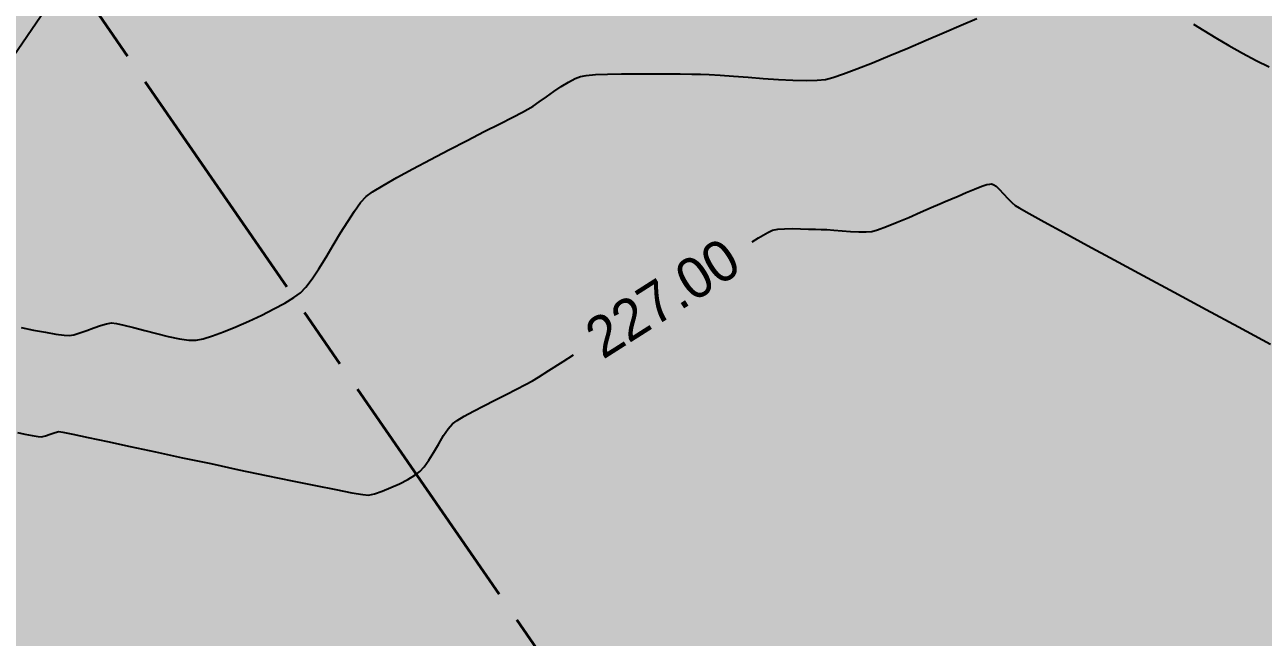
# Model space of a CAD drawing. Header units: metres. Extents: x 708941 to 724052, y 5405153 to 5413472.
# Drawn here: x 709026.2 to 709147.3, y 5411888.9 to 5411948.8 of the extents above; entities that cross this region are included whole.
import ezdxf

# ---------------------------------------------------------------- set-up
doc = ezdxf.new("R2010")
doc.units = ezdxf.units.M
doc.header["$LTSCALE"] = 12.7
doc.header["$MEASUREMENT"] = 0
doc.linetypes.add('ACAD_ISO08W100', pattern=[36, 24, -3, 6, -3])
for name, color, linetype in [('CONT-MNR1', 251, 'Continuous'), ('contornos2', 7, 'Continuous'), ('rio', 251, 'Continuous')]:
    doc.layers.add(name, color=color, linetype=linetype)
doc.layers.add('corte', color=214, linetype='ACAD_ISO08W100', lineweight=40)

msp = doc.modelspace()

# ---------------------------------------------------------------- hatches: boundary and pattern name
at = {"layer": 'rio'}
h = msp.add_hatch(dxfattribs=at)
h.set_pattern_fill('MUDST', color=256, scale=15, style=0)
h.paths.add_polyline_path([(709010.72, 5411936.38), (709004.98, 5411946.45), (709001.25, 5411958.08), (708996.13, 5411975.99), (709012.7, 5411962.98), (709030.78, 5411956.49), (709044.53, 5411951.18), (709074.83, 5411950.28), (709089.61, 5411951.82), (709102.43, 5411952.02), (709123.56, 5411954.63), (709134.73, 5411956.95), (709145.4, 5411956.95), (709168.41, 5411955.62), (709183.3, 5411955.53), (709187.67, 5411955.43), (709193.87, 5411958.4), (709194.56, 5411957.99), (709200.68, 5411965.39), (709203.1, 5411977.2), (709205.58, 5411984.02), (709211.33, 5411990.28), (709223.71, 5411994.78), (709231.07, 5411997.27), (709241.21, 5411994.8), (709265.58, 5411997.08), (709286.39, 5412000.38), (709297.9, 5412001.91), (709315.21, 5411997.24), (709326.72, 5411992.03), (709345.09, 5411985.93), (709355.27, 5411979.45), (709376.46, 5411975.37), (709391.72, 5411975.3), (709413.08, 5411978.61), (709438.83, 5411980.92), (709461.63, 5411986.21), (709475.6, 5411989.01), (709492.86, 5411992.74), (709503.45, 5411993.79), (709515.24, 5411993.79), (709532.63, 5411987.71), (709547.37, 5411983.51), (709564.71, 5411977.95), (709575.63, 5411973.62), (709587.68, 5411967.04), (709601.87, 5411958.6), (709607.56, 5411954.31), (709621.49, 5411940.03), (709647.9, 5411909.14), (709660.4, 5411897.76), (709669.81, 5411887.81), (709676.49, 5411876.15), (709682.2, 5411869.04), (709705.75, 5411878.05), (709736, 5411893.04), (709750.64, 5411899.41), (709758.05, 5411906.33), (709764.85, 5411916.27), (709770.13, 5411926.57), (709778.25, 5411949.25), (709785.66, 5411970.64), (709786.5, 5411979.16), (709785.1, 5411992.95), (709785.1, 5412008.74), (709787.55, 5412022.89), (709795.83, 5412039.06), (709803.3, 5412045.65), (709812.9, 5412054.28), (709814.49, 5412059.03), (709815.9, 5412060.78), (709822.13, 5412063.75), (709825.31, 5412072.01), (709847.55, 5412106.6), (709866.9, 5412128.06), (709875.05, 5412136.05), (709882.93, 5412155.32), (709888.97, 5412168.35), (709893.2, 5412182.51), (709907.24, 5412209.92), (709938.47, 5412236.97), (709971.6, 5412250.13), (709991.71, 5412252.94), (710005.1, 5412261.1), (710014.56, 5412263.33), (710040.82, 5412267.64), (710057.91, 5412266.41), (710076.56, 5412261.93), (710102.9, 5412255.3), (710112.79, 5412247.31), (710119.45, 5412240.72), (710131.28, 5412231.78), (710145.37, 5412209.63), (710149.4, 5412194.25), (710150.27, 5412166.43), (710139.83, 5412142.28), (710130.23, 5412129.69), (710126.33, 5412121.71), (710117.73, 5412100.96), (710114.13, 5412096.47), (710111.94, 5412085.44), (710111.94, 5412063.54), (710117.58, 5412054.18), (710137.74, 5412018.92), (710146.76, 5412008.05), (710171.4, 5411997.24), (710179.97, 5411993.95), (710184.25, 5412001.58), (710190.69, 5412018), (710194.77, 5412034.37), (710197.31, 5412050.49), (710197.31, 5412064.26), (710199.32, 5412079.72), (710201.37, 5412092.19), (710205.73, 5412098.48), (710214.95, 5412120.36), (710219.48, 5412128.98), (710230.13, 5412139.36), (710235.6, 5412142.44), (710241.85, 5412140.68), (710250.27, 5412138.84), (710280.27, 5412139.46), (710296.04, 5412143.18), (710311.35, 5412143.18), (710329.27, 5412144.22), (710333.88, 5412147.83), (710359.32, 5412147.31), (710368.97, 5412148.45), (710370.82, 5412151.38), (710390.46, 5412160.63), (710398.15, 5412171.03), (710408.65, 5412192.1), (710415.95, 5412204.58), (710425.69, 5412246.2), (710427.89, 5412275.36), (710429.04, 5412328.01), (710428.04, 5412335.01), (710422.46, 5412340.84), (710414.39, 5412351.33), (710395.98, 5412353.91), (710387.66, 5412360.04), (710378.34, 5412372.12), (710377.12, 5412383.36), (710377.12, 5412396.81), (710371.6, 5412397.8), (710368.77, 5412410.55), (710362.93, 5412436.03), (710362.93, 5412455.01), (710369.68, 5412482.49), (710374.05, 5412500.93), (710382.11, 5412513.13), (710396.48, 5412526.77), (710413.79, 5412540.1), (710438.62, 5412552.3), (710472.36, 5412570.37), (710507.51, 5412590.61), (710519.7, 5412579.46), (710499.92, 5412572.63), (710480.98, 5412561.98), (710445.54, 5412543.55), (710413.79, 5412532.5), (710411.05, 5412528.12), (710405.76, 5412520.43), (710394.25, 5412506.93), (710388.85, 5412494.92), (710386.47, 5412476.01), (710382.71, 5412446.17), (710388.72, 5412397.62), (710394.97, 5412383.05), (710398.02, 5412368.11), (710411.09, 5412363.15), (710426.51, 5412356), (710442.45, 5412348.49), (710447.05, 5412337.14), (710447.05, 5412315.92), (710441.78, 5412260.07), (710441.78, 5412194.92), (710437.48, 5412190.86), (710437.48, 5412179.96), (710422.82, 5412173.29), (710418.74, 5412164.82), (710409.45, 5412149.84), (710394.78, 5412136.49), (710379.86, 5412129.78), (710371.88, 5412127.03), (710311.73, 5412127.03), (710308.89, 5412124), (710254.14, 5412121.42), (710236.99, 5412126.6), (710229.16, 5412118.66), (710218.68, 5412095.96), (710213.59, 5412055.1), (710203.57, 5412019.88), (710201.34, 5412006.55), (710198.59, 5411993.54), (710194.4, 5411986.49), (710188.54, 5411983.77), (710175.67, 5411983.77), (710136.96, 5411996.55), (710120.35, 5412009.39), (710098.73, 5412043.32), (710098.73, 5412061.02), (710096.67, 5412091.87), (710100.83, 5412110.83), (710110.63, 5412117.13), (710123.77, 5412149.24), (710130.92, 5412166.36), (710128.79, 5412197.14), (710123.8, 5412211.38), (710113.15, 5412223.6), (710085.02, 5412238.46), (710058.13, 5412249.84), (710029.73, 5412249.84), (710015.06, 5412246.32), (710001.6, 5412242.56), (709992.04, 5412242.56), (709972.27, 5412238.6), (709963.64, 5412235.76), (709954.26, 5412232.26), (709954.26, 5412228.55), (709945.86, 5412220.35), (709925.83, 5412192.24), (709917.05, 5412177.32), (709899.37, 5412144.55), (709894.3, 5412133.07), (709891.48, 5412127.42), (709886.71, 5412118.47), (709886.71, 5412100.95), (709884.61, 5412095.01), (709863.2, 5412086.46), (709839.07, 5412054.84), (709818.25, 5412032.92), (709804.19, 5412017.18), (709804.19, 5411995.52), (709809.04, 5411990.11), (709796.13, 5411953.84), (709781.68, 5411916.41), (709768.27, 5411889.66), (709746.93, 5411879.08), (709713.1, 5411863.01), (709689.29, 5411855.41), (709697.02, 5411835.95), (709708.2, 5411825.46), (709725.86, 5411817.9), (709778.24, 5411813.93), (709792.75, 5411813.93), (709806.43, 5411818.64), (709820.66, 5411821.87), (709831.69, 5411824.63), (709853.8, 5411835.25), (709879.02, 5411846.88), (709921.68, 5411861.15), (709947.96, 5411871.32), (709969.09, 5411879.92), (709979.29, 5411886.02), (709982.27, 5411909.39), (709987.23, 5411923.13), (709997.03, 5411933.25), (710000.38, 5411927.93), (710000.38, 5411906.72), (709997.04, 5411893.11), (709991.96, 5411879.15), (709967.58, 5411866.46), (709951.2, 5411859.77), (709918.84, 5411852.05), (709894.39, 5411845.25), (709864.94, 5411830.28), (709840.16, 5411819.17), (709812.7, 5411811), (709801.26, 5411807.45), (709779.31, 5411803.47), (709766.14, 5411803.47), (709756.94, 5411797.7), (709737.23, 5411795.78), (709715.18, 5411796.68), (709708.1, 5411801.85), (709698.23, 5411815.71), (709693.86, 5411826.48), (709676.55, 5411857.93), (709667.66, 5411869.47), (709661.18, 5411881.7), (709649.81, 5411896.98), (709627.11, 5411919.87), (709613.01, 5411936.78), (709604.72, 5411946.98), (709591.67, 5411954.52), (709575.87, 5411964.64), (709557.6, 5411970.47), (709551.42, 5411973.23), (709538.02, 5411976.43), (709518.15, 5411979.68), (709504.01, 5411982), (709494.29, 5411985.04), (709479.8, 5411980.64), (709442.42, 5411967.64), (709425.43, 5411960.31), (709402.9, 5411951.24), (709383.6, 5411945.23), (709362.15, 5411938.26), (709331.55, 5411930.11), (709320.42, 5411924.96), (709306.56, 5411912.14), (709285.88, 5411895.62), (709279.31, 5411870.27), (709273.83, 5411857.41), (709264.69, 5411829.66), (709254.13, 5411801.64), (709246.31, 5411791.25), (709237.29, 5411777.87), (709219.52, 5411767.13), (709208.6, 5411765.29), (709203.92, 5411751.48), (709203.91, 5411735.92), (709205.94, 5411719.08), (709203.34, 5411708.78), (709199.33, 5411696.28), (709197.39, 5411684.19), (709189.35, 5411661.06), (709186.31, 5411649.66), (709173.04, 5411639.59), (709167.53, 5411621.08), (709166.78, 5411600.74), (709164.06, 5411585.63), (709162.73, 5411558.53), (709162.73, 5411546.6), (709165.95, 5411526.5), (709173.44, 5411512.03), (709050.6, 5411667.95), (709021.23, 5411751.02), (709026.33, 5411756.01), (709028.1, 5411762.18), (709028.65, 5411783.35), (709023.38, 5411795.31), (709011.24, 5411823.29), (709005.01, 5411832.77), (709001.76, 5411870.86)])

# ---------------------------------------------------------------- linework, layer by layer
at = {"layer": 'CONT-MNR1', "flags": 128}
for points, elevation in [([(709025.86, 5411919.2), (709027.07, 5411918.94), (709028.23, 5411918.72), (709029.25, 5411918.54), (709030.04, 5411918.43), (709030.54, 5411918.4), (709031.01, 5411918.48), (709031.6, 5411918.65), (709032.27, 5411918.89), (709032.95, 5411919.15), (709033.62, 5411919.38), (709034.21, 5411919.56), (709034.69, 5411919.64), (709035.16, 5411919.59), (709035.9, 5411919.42), (709036.85, 5411919.18), (709037.94, 5411918.89), (709039.09, 5411918.59), (709040.24, 5411918.31), (709041.32, 5411918.08), (709042.25, 5411917.95), (709042.97, 5411917.94), (709043.64, 5411918.09), (709044.55, 5411918.37), (709045.64, 5411918.77), (709046.85, 5411919.26), (709048.12, 5411919.81), (709049.38, 5411920.4), (709050.57, 5411921), (709051.65, 5411921.58), (709052.53, 5411922.11), (709053.17, 5411922.57), (709053.7, 5411923.13), (709054.31, 5411923.94), (709054.97, 5411924.94), (709055.67, 5411926.07), (709056.38, 5411927.26), (709057.09, 5411928.45), (709057.79, 5411929.58), (709058.45, 5411930.59), (709059.05, 5411931.42), (709059.58, 5411932.01), (709060.21, 5411932.47), (709061.24, 5411933.1), (709062.58, 5411933.86), (709064.15, 5411934.72), (709065.87, 5411935.64), (709067.67, 5411936.57), (709069.46, 5411937.49), (709071.15, 5411938.36), (709072.68, 5411939.14), (709073.95, 5411939.78), (709074.89, 5411940.27), (709075.41, 5411940.55), (709075.92, 5411940.87), (709076.53, 5411941.29), (709077.22, 5411941.77), (709077.95, 5411942.28), (709078.68, 5411942.77), (709079.38, 5411943.21), (709080.02, 5411943.56), (709080.55, 5411943.77), (709081.12, 5411943.87), (709082.03, 5411943.94), (709083.2, 5411943.99), (709084.56, 5411944.01), (709086.03, 5411944.03), (709087.53, 5411944.03), (709088.99, 5411944.02), (709090.32, 5411944.01), (709091.45, 5411943.99), (709092.3, 5411943.98), (709093.14, 5411943.95), (709094.23, 5411943.88), (709095.52, 5411943.79), (709096.94, 5411943.68), (709098.43, 5411943.57), (709099.91, 5411943.48), (709101.33, 5411943.4), (709102.62, 5411943.37), (709103.7, 5411943.39), (709104.53, 5411943.47), (709105.24, 5411943.66), (709106.28, 5411944.01), (709107.59, 5411944.51), (709109.12, 5411945.11), (709110.8, 5411945.8), (709112.56, 5411946.54), (709114.36, 5411947.31), (709116.12, 5411948.06), (709117.79, 5411948.78), (709119.31, 5411949.44)], 228), ([(709140.5, 5411948.88), (709141.52, 5411948.25), (709142.7, 5411947.55), (709143.98, 5411946.8), (709145.31, 5411946.05), (709146.64, 5411945.34), (709147.91, 5411944.7)], 228), ([(709097.34, 5411927.56), (709097.98, 5411927.95), (709098.89, 5411928.48), (709099.34, 5411928.71), (709099.85, 5411928.8), (709100.52, 5411928.85), (709101.28, 5411928.87), (709102.08, 5411928.86), (709102.86, 5411928.83), (709103.55, 5411928.81), (709104.09, 5411928.79), (709104.64, 5411928.77), (709105.35, 5411928.71), (709106.15, 5411928.65), (709106.98, 5411928.59), (709107.78, 5411928.54), (709108.49, 5411928.54), (709109.04, 5411928.59), (709109.62, 5411928.75), (709110.47, 5411929.07), (709111.52, 5411929.49), (709112.66, 5411929.97), (709113.8, 5411930.47), (709114.84, 5411930.92), (709115.69, 5411931.29), (709116.24, 5411931.52), (709116.78, 5411931.74), (709117.48, 5411932.05), (709118.27, 5411932.39), (709119.08, 5411932.73), (709119.82, 5411933.01), (709120.31, 5411933.17), (709120.59, 5411933.23), (709120.74, 5411933.24), (709120.79, 5411933.23), (709120.85, 5411933.21), (709120.98, 5411933.16), (709121.2, 5411933.01), (709121.51, 5411932.72), (709121.94, 5411932.28), (709122.36, 5411931.82), (709122.74, 5411931.41), (709123.06, 5411931.12), (709123.46, 5411930.89), (709124.43, 5411930.35), (709125.91, 5411929.54), (709127.84, 5411928.49), (709130.13, 5411927.23), (709132.74, 5411925.82), (709135.59, 5411924.27), (709138.61, 5411922.64), (709141.74, 5411920.95), (709144.91, 5411919.25), (709148.06, 5411917.56)], 227), ([(709025.48, 5411908.91), (709026.21, 5411908.74), (709026.92, 5411908.61), (709027.5, 5411908.52), (709027.85, 5411908.49), (709028.22, 5411908.57), (709028.7, 5411908.74), (709029.18, 5411908.92), (709029.55, 5411909), (709029.94, 5411908.93), (709030.91, 5411908.74), (709032.39, 5411908.42), (709034.28, 5411908.02), (709036.51, 5411907.54), (709038.99, 5411907.01), (709041.64, 5411906.44), (709044.39, 5411905.86), (709047.14, 5411905.27), (709049.82, 5411904.7), (709052.35, 5411904.18), (709054.64, 5411903.71), (709056.62, 5411903.32), (709058.19, 5411903.02), (709059.28, 5411902.84), (709059.81, 5411902.79), (709060.41, 5411902.92), (709061.16, 5411903.17), (709062, 5411903.51), (709062.85, 5411903.9), (709063.66, 5411904.32), (709064.35, 5411904.72), (709064.85, 5411905.08), (709065.27, 5411905.54), (709065.72, 5411906.2), (709066.2, 5411906.98), (709066.69, 5411907.81), (709067.16, 5411908.6), (709067.62, 5411909.28), (709068.03, 5411909.75), (709068.48, 5411910.08), (709069.19, 5411910.5), (709070.08, 5411910.99), (709071.11, 5411911.52), (709072.19, 5411912.08), (709073.28, 5411912.62), (709074.29, 5411913.14), (709075.18, 5411913.6), (709075.87, 5411913.98), (709076.45, 5411914.34), (709077.47, 5411914.98), (709078.87, 5411915.87), (709079.88, 5411916.51)], 227)]:
    msp.add_lwpolyline(points, dxfattribs=dict(at, elevation=elevation))
at = {"layer": 'contornos2', "color": 30}
msp.add_lwpolyline([(709023.79, 5411943.87), (709023.79, 5411943.87), (709023.79, 5411943.87), (709030.83, 5411954.2), (709030.83, 5411954.2), (709038.51, 5411955.51), (709046.6, 5411958.6), (709054.95, 5411963.38), (709067.27, 5411972.62)], dxfattribs=at)
at = {"layer": 'corte', "color": 6, "ltscale": 0.08}
msp.add_lwpolyline([(708996.43, 5412003.45), (709351.94, 5411488.27)], dxfattribs=at)
msp.add_lwpolyline([(708996.43, 5412003.45), (709351.94, 5411488.27)], dxfattribs=at)

# ---------------------------------------------------------------- texts
at = {"layer": 'CONT-MNR1', "insert": (709088.59, 5411922.06, 227), "char_height": 4, "attachment_point": 5, "rotation": 32.4712}
msp.add_mtext('{227.00}', dxfattribs=at)

doc.saveas('drawing.dxf')
